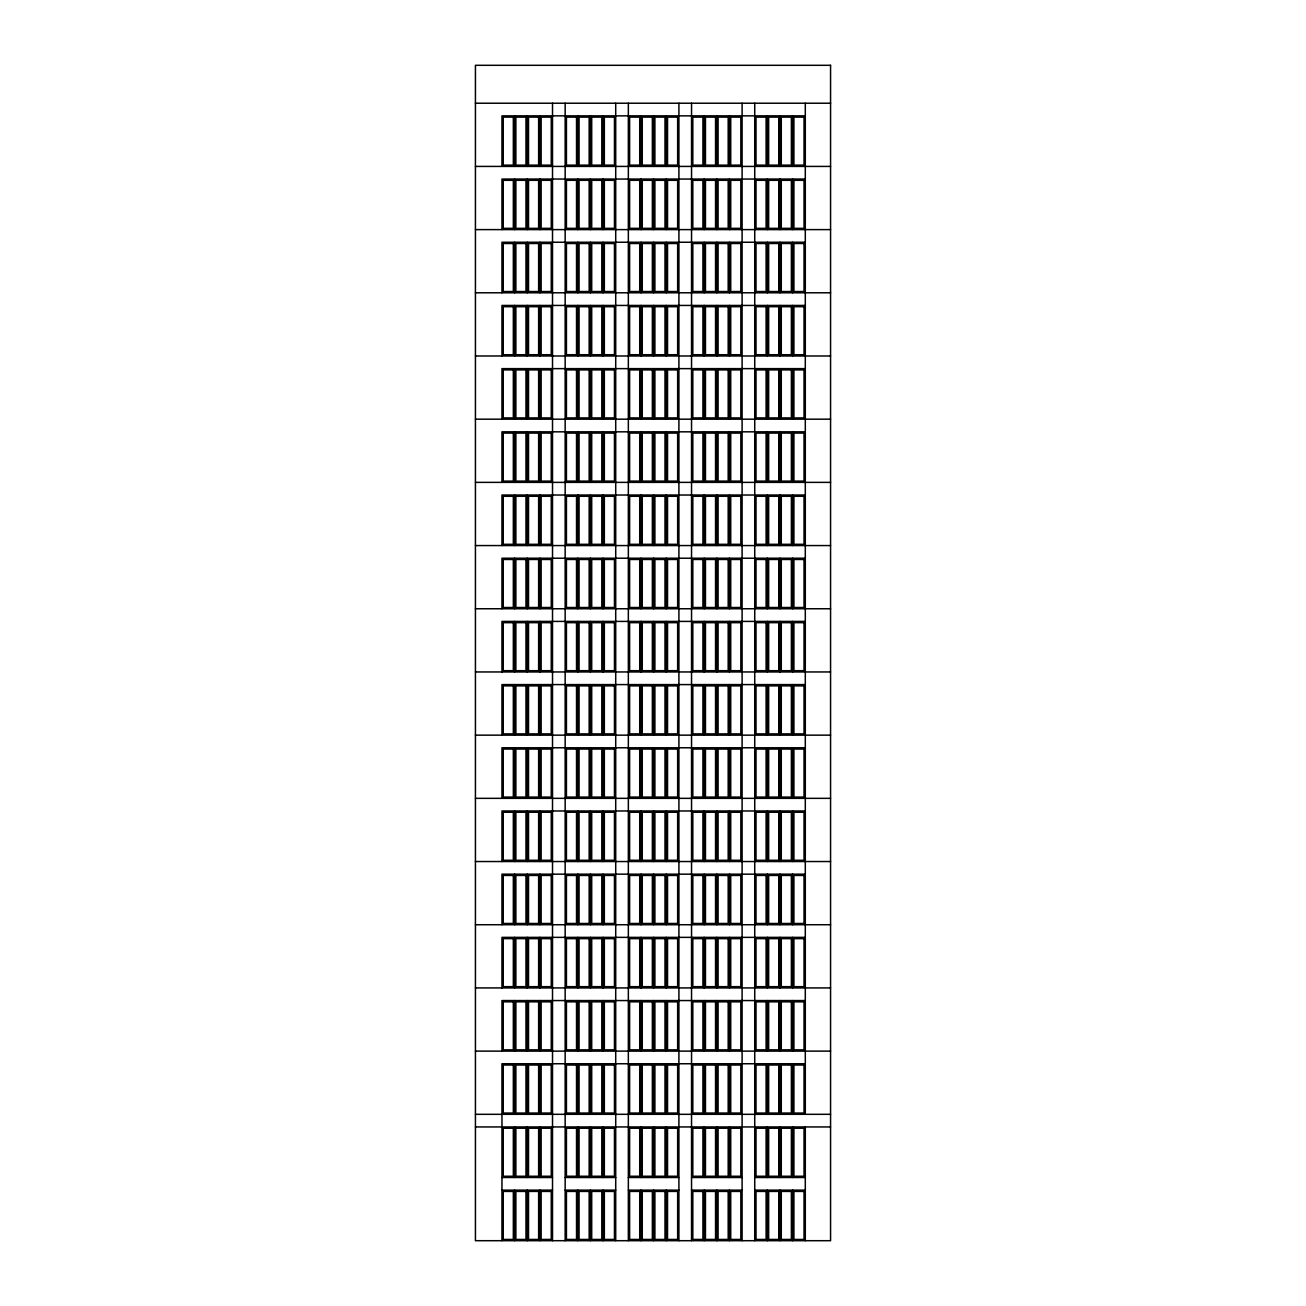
<?xml version="1.0" encoding="UTF-8"?>
<svg xmlns="http://www.w3.org/2000/svg" width="1306" height="1306" viewBox="0 0 1306 1306"><rect width="100%" height="100%" fill="white"/><g stroke="black" fill="none" stroke-linecap="round" stroke-linejoin="round"><path stroke-width="1.5" d="M475.433 103.223L830.567 103.223M805.296 115.859L501.961 115.859L501.961 166.417M475.433 166.417L830.567 166.417M805.296 179.053L501.961 179.053L501.961 229.611M475.433 229.611L830.567 229.611M805.296 242.247L501.961 242.247L501.961 292.789M475.433 292.789L830.567 292.789M805.296 305.441L501.961 305.441L501.961 355.983M475.433 355.983L830.567 355.983M805.296 368.635L501.961 368.635L501.961 419.177M475.433 419.177L830.567 419.177M805.296 431.829L501.961 431.829L501.961 482.371M475.433 482.371L830.567 482.371M805.296 495.023L501.961 495.023L501.961 545.565M475.433 545.565L830.567 545.565M805.296 558.217L501.961 558.217L501.961 608.759M475.433 608.759L830.567 608.759M805.296 621.411L501.961 621.411L501.961 671.953M475.433 671.953L830.567 671.953M805.296 684.589L501.961 684.589L501.961 735.147M475.433 735.147L830.567 735.147M805.296 747.783L501.961 747.783L501.961 798.341M475.433 798.341L830.567 798.341M805.296 810.977L501.961 810.977L501.961 861.536M475.433 861.536L830.567 861.536M805.296 874.171L501.961 874.171L501.961 924.73M475.433 924.73L830.567 924.73M805.296 937.365L501.961 937.365L501.961 987.924M475.433 987.924L830.567 987.924M805.296 1000.559L501.961 1000.559L501.961 1051.118M475.433 1051.118L830.567 1051.118M805.296 1063.753L501.961 1063.753L501.961 1240.7M475.433 1114.312L830.567 1114.312M475.433 1126.947L830.567 1126.947M501.961 1177.506L552.52 1177.506M565.155 1177.506L615.714 1177.506M628.349 1177.506L678.908 1177.506M691.543 1177.506L742.102 1177.506M754.737 1177.506L805.296 1177.506M501.961 1190.141L552.52 1190.141M565.155 1190.141L615.714 1190.141M628.349 1190.141L678.908 1190.141M691.543 1190.141L742.102 1190.141M754.737 1190.141L805.296 1190.141M805.296 103.223L805.296 1114.312M805.296 1126.947L805.296 1240.7M792.66 115.859L792.66 166.417M792.66 179.053L792.66 229.611M792.66 242.247L792.66 292.789M792.66 305.441L792.66 355.983M792.66 368.635L792.66 419.177M792.66 431.829L792.66 482.371M792.66 495.023L792.66 545.565M792.66 558.217L792.66 608.759M792.66 621.411L792.66 671.953M792.66 684.589L792.66 735.147M792.66 747.783L792.66 798.341M792.66 810.977L792.66 861.536M792.66 874.171L792.66 924.73M792.66 937.365L792.66 987.924M792.66 1000.559L792.66 1051.118M792.66 1063.753L792.66 1114.312M792.66 1126.947L792.66 1177.506M792.66 1190.141L792.66 1240.7M780.025 115.859L780.025 166.417M780.025 179.053L780.025 229.611M780.025 242.247L780.025 292.789M780.025 305.441L780.025 355.983M780.025 368.635L780.025 419.177M780.025 431.829L780.025 482.371M780.025 495.023L780.025 545.565M780.025 558.217L780.025 608.759M780.025 621.411L780.025 671.953M780.025 684.589L780.025 735.147M780.025 747.783L780.025 798.341M780.025 810.977L780.025 861.536M780.025 874.171L780.025 924.73M780.025 937.365L780.025 987.924M780.025 1000.559L780.025 1051.118M780.025 1063.753L780.025 1114.312M780.025 1126.947L780.025 1177.506M780.025 1190.141L780.025 1240.7M767.373 115.859L767.373 166.417M767.373 179.053L767.373 229.611M767.373 242.247L767.373 292.789M767.373 305.441L767.373 355.983M767.373 368.635L767.373 419.177M767.373 431.829L767.373 482.371M767.373 495.023L767.373 545.565M767.373 558.217L767.373 608.759M767.373 621.411L767.373 671.953M767.373 684.589L767.373 735.147M767.373 747.783L767.373 798.341M767.373 810.977L767.373 861.536M767.373 874.171L767.373 924.73M767.373 937.365L767.373 987.924M767.373 1000.559L767.373 1051.118M767.373 1063.753L767.373 1114.312M767.373 1126.947L767.373 1177.506M767.373 1190.141L767.373 1240.7M754.737 103.223L754.737 1240.7M742.102 103.223L742.102 1240.7M729.466 115.859L729.466 166.417M729.466 179.053L729.466 229.611M729.466 242.247L729.466 292.789M729.466 305.441L729.466 355.983M729.466 368.635L729.466 419.177M729.466 431.829L729.466 482.371M729.466 495.023L729.466 545.565M729.466 558.217L729.466 608.759M729.466 621.411L729.466 671.953M729.466 684.589L729.466 735.147M729.466 747.783L729.466 798.341M729.466 810.977L729.466 861.536M729.466 874.171L729.466 924.73M729.466 937.365L729.466 987.924M729.466 1000.559L729.466 1051.118M729.466 1063.753L729.466 1114.312M729.466 1126.947L729.466 1177.506M729.466 1190.141L729.466 1240.7M716.831 115.859L716.831 166.417M716.831 179.053L716.831 229.611M716.831 242.247L716.831 292.789M716.831 305.441L716.831 355.983M716.831 368.635L716.831 419.177M716.831 431.829L716.831 482.371M716.831 495.023L716.831 545.565M716.831 558.217L716.831 608.759M716.831 621.411L716.831 671.953M716.831 684.589L716.831 735.147M716.831 747.783L716.831 798.341M716.831 810.977L716.831 861.536M716.831 874.171L716.831 924.73M716.831 937.365L716.831 987.924M716.831 1000.559L716.831 1051.118M716.831 1063.753L716.831 1114.312M716.831 1126.947L716.831 1177.506M716.831 1190.141L716.831 1240.7M704.179 115.859L704.179 166.417M704.179 179.053L704.179 229.611M704.179 242.247L704.179 292.789M704.179 305.441L704.179 355.983M704.179 368.635L704.179 419.177M704.179 431.829L704.179 482.371M704.179 495.023L704.179 545.565M704.179 558.217L704.179 608.759M704.179 621.411L704.179 671.953M704.179 684.589L704.179 735.147M704.179 747.783L704.179 798.341M704.179 810.977L704.179 861.536M704.179 874.171L704.179 924.73M704.179 937.365L704.179 987.924M704.179 1000.559L704.179 1051.118M704.179 1063.753L704.179 1114.312M704.179 1126.947L704.179 1177.506M704.179 1190.141L704.179 1240.7M691.543 103.223L691.543 1240.7M678.908 103.223L678.908 1240.7M666.272 115.859L666.272 166.417M666.272 179.053L666.272 229.611M666.272 242.247L666.272 292.789M666.272 305.441L666.272 355.983M666.272 368.635L666.272 419.177M666.272 431.829L666.272 482.371M666.272 495.023L666.272 545.565M666.272 558.217L666.272 608.759M666.272 621.411L666.272 671.953M666.272 684.589L666.272 735.147M666.272 747.783L666.272 798.341M666.272 810.977L666.272 861.536M666.272 874.171L666.272 924.73M666.272 937.365L666.272 987.924M666.272 1000.559L666.272 1051.118M666.272 1063.753L666.272 1114.312M666.272 1126.947L666.272 1177.506M666.272 1190.141L666.272 1240.7M653.637 115.859L653.637 166.417M653.637 179.053L653.637 229.611M653.637 242.247L653.637 292.789M653.637 305.441L653.637 355.983M653.637 368.635L653.637 419.177M653.637 431.829L653.637 482.371M653.637 495.023L653.637 545.565M653.637 558.217L653.637 608.759M653.637 621.411L653.637 671.953M653.637 684.589L653.637 735.147M653.637 747.783L653.637 798.341M653.637 810.977L653.637 861.536M653.637 874.171L653.637 924.73M653.637 937.365L653.637 987.924M653.637 1000.559L653.637 1051.118M653.637 1063.753L653.637 1114.312M653.637 1126.947L653.637 1177.506M653.637 1190.141L653.637 1240.7M641.001 115.859L641.001 166.417M641.001 179.053L641.001 229.611M641.001 242.247L641.001 292.789M641.001 305.441L641.001 355.983M641.001 368.635L641.001 419.177M641.001 431.829L641.001 482.371M641.001 495.023L641.001 545.565M641.001 558.217L641.001 608.759M641.001 621.411L641.001 671.953M641.001 684.589L641.001 735.147M641.001 747.783L641.001 798.341M641.001 810.977L641.001 861.536M641.001 874.171L641.001 924.73M641.001 937.365L641.001 987.924M641.001 1000.559L641.001 1051.118M641.001 1063.753L641.001 1114.312M641.001 1126.947L641.001 1177.506M641.001 1190.141L641.001 1240.7M628.349 103.223L628.349 1240.7M615.714 103.223L615.714 1240.7M603.078 115.859L603.078 166.417M603.078 179.053L603.078 229.611M603.078 242.247L603.078 292.789M603.078 305.441L603.078 355.983M603.078 368.635L603.078 419.177M603.078 431.829L603.078 482.371M603.078 495.023L603.078 545.565M603.078 558.217L603.078 608.759M603.078 621.411L603.078 671.953M603.078 684.589L603.078 735.147M603.078 747.783L603.078 798.341M603.078 810.977L603.078 861.536M603.078 874.171L603.078 924.73M603.078 937.365L603.078 987.924M603.078 1000.559L603.078 1051.118M603.078 1063.753L603.078 1114.312M603.078 1126.947L603.078 1177.506M603.078 1190.141L603.078 1240.7M590.443 115.859L590.443 166.417M590.443 179.053L590.443 229.611M590.443 242.247L590.443 292.789M590.443 305.441L590.443 355.983M590.443 368.635L590.443 419.177M590.443 431.829L590.443 482.371M590.443 495.023L590.443 545.565M590.443 558.217L590.443 608.759M590.443 621.411L590.443 671.953M590.443 684.589L590.443 735.147M590.443 747.783L590.443 798.341M590.443 810.977L590.443 861.536M590.443 874.171L590.443 924.73M590.443 937.365L590.443 987.924M590.443 1000.559L590.443 1051.118M590.443 1063.753L590.443 1114.312M590.443 1126.947L590.443 1177.506M590.443 1190.141L590.443 1240.7M577.807 115.859L577.807 166.417M577.807 179.053L577.807 229.611M577.807 242.247L577.807 292.789M577.807 305.441L577.807 355.983M577.807 368.635L577.807 419.177M577.807 431.829L577.807 482.371M577.807 495.023L577.807 545.565M577.807 558.217L577.807 608.759M577.807 621.411L577.807 671.953M577.807 684.589L577.807 735.147M577.807 747.783L577.807 798.341M577.807 810.977L577.807 861.536M577.807 874.171L577.807 924.73M577.807 937.365L577.807 987.924M577.807 1000.559L577.807 1051.118M577.807 1063.753L577.807 1114.312M577.807 1126.947L577.807 1177.506M577.807 1190.141L577.807 1240.7M565.155 103.223L565.155 1240.7M552.52 103.223L552.52 1240.7M539.884 115.859L539.884 166.417M539.884 179.053L539.884 229.611M539.884 242.247L539.884 292.789M539.884 305.441L539.884 355.983M539.884 368.635L539.884 419.177M539.884 431.829L539.884 482.371M539.884 495.023L539.884 545.565M539.884 558.217L539.884 608.759M539.884 621.411L539.884 671.953M539.884 684.589L539.884 735.147M539.884 747.783L539.884 798.341M539.884 810.977L539.884 861.536M539.884 874.171L539.884 924.73M539.884 937.365L539.884 987.924M539.884 1000.559L539.884 1051.118M539.884 1063.753L539.884 1114.312M539.884 1126.947L539.884 1177.506M539.884 1190.141L539.884 1240.7M527.249 115.859L527.249 166.417M527.249 179.053L527.249 229.611M527.249 242.247L527.249 292.789M527.249 305.441L527.249 355.983M527.249 368.635L527.249 419.177M527.249 431.829L527.249 482.371M527.249 495.023L527.249 545.565M527.249 558.217L527.249 608.759M527.249 621.411L527.249 671.953M527.249 684.589L527.249 735.147M527.249 747.783L527.249 798.341M527.249 810.977L527.249 861.536M527.249 874.171L527.249 924.73M527.249 937.365L527.249 987.924M527.249 1000.559L527.249 1051.118M527.249 1063.753L527.249 1114.312M527.249 1126.947L527.249 1177.506M527.249 1190.141L527.249 1240.7M514.613 115.859L514.613 166.417M514.613 179.053L514.613 229.611M514.613 242.247L514.613 292.789M514.613 305.441L514.613 355.983M514.613 368.635L514.613 419.177M514.613 431.829L514.613 482.371M514.613 495.023L514.613 545.565M514.613 558.217L514.613 608.759M514.613 621.411L514.613 671.953M514.613 684.589L514.613 735.147M514.613 747.783L514.613 798.341M514.613 810.977L514.613 861.536M514.613 874.171L514.613 924.73M514.613 937.365L514.613 987.924M514.613 1000.559L514.613 1051.118M514.613 1063.753L514.613 1114.312M514.613 1126.947L514.613 1177.506M514.613 1190.141L514.613 1240.7M830.567 65.3L475.433 65.3L475.433 1240.7L830.567 1240.7L830.567 65.3M513.34 117.116L503.234 117.116L503.234 165.144L513.34 165.144L513.34 117.116M525.975 117.116L515.87 117.116L515.87 165.144L525.975 165.144L525.975 117.116M538.627 117.116L528.506 117.116L528.506 165.144L538.627 165.144L538.627 117.116M551.263 117.116L541.141 117.116L541.141 165.144L551.263 165.144L551.263 117.116M576.534 117.116L566.429 117.116L566.429 165.144L576.534 165.144L576.534 117.116M589.169 117.116L579.064 117.116L579.064 165.144L589.169 165.144L589.169 117.116M601.821 117.116L591.7 117.116L591.7 165.144L601.821 165.144L601.821 117.116M614.457 117.116L604.335 117.116L604.335 165.144L614.457 165.144L614.457 117.116M639.728 117.116L629.623 117.116L629.623 165.144L639.728 165.144L639.728 117.116M652.363 117.116L642.258 117.116L642.258 165.144L652.363 165.144L652.363 117.116M664.999 117.116L654.894 117.116L654.894 165.144L664.999 165.144L664.999 117.116M677.651 117.116L667.529 117.116L667.529 165.144L677.651 165.144L677.651 117.116M702.922 117.116L692.817 117.116L692.817 165.144L702.922 165.144L702.922 117.116M715.557 117.116L705.452 117.116L705.452 165.144L715.557 165.144L715.557 117.116M728.193 117.116L718.088 117.116L718.088 165.144L728.193 165.144L728.193 117.116M740.845 117.116L730.723 117.116L730.723 165.144L740.845 165.144L740.845 117.116M766.116 117.116L756.011 117.116L756.011 165.144L766.116 165.144L766.116 117.116M778.751 117.116L768.646 117.116L768.646 165.144L778.751 165.144L778.751 117.116M791.387 117.116L781.282 117.116L781.282 165.144L791.387 165.144L791.387 117.116M804.039 117.116L793.917 117.116L793.917 165.144L804.039 165.144L804.039 117.116M513.34 180.31L503.234 180.31L503.234 228.338L513.34 228.338L513.34 180.31M525.975 180.31L515.87 180.31L515.87 228.338L525.975 228.338L525.975 180.31M538.627 180.31L528.506 180.31L528.506 228.338L538.627 228.338L538.627 180.31M551.263 180.31L541.141 180.31L541.141 228.338L551.263 228.338L551.263 180.31M576.534 180.31L566.429 180.31L566.429 228.338L576.534 228.338L576.534 180.31M589.169 180.31L579.064 180.31L579.064 228.338L589.169 228.338L589.169 180.31M601.821 180.31L591.7 180.31L591.7 228.338L601.821 228.338L601.821 180.31M614.457 180.31L604.335 180.31L604.335 228.338L614.457 228.338L614.457 180.31M639.728 180.31L629.623 180.31L629.623 228.338L639.728 228.338L639.728 180.31M652.363 180.31L642.258 180.31L642.258 228.338L652.363 228.338L652.363 180.31M664.999 180.31L654.894 180.31L654.894 228.338L664.999 228.338L664.999 180.31M677.651 180.31L667.529 180.31L667.529 228.338L677.651 228.338L677.651 180.31M702.922 180.31L692.817 180.31L692.817 228.338L702.922 228.338L702.922 180.31M715.557 180.31L705.452 180.31L705.452 228.338L715.557 228.338L715.557 180.31M728.193 180.31L718.088 180.31L718.088 228.338L728.193 228.338L728.193 180.31M740.845 180.31L730.723 180.31L730.723 228.338L740.845 228.338L740.845 180.31M766.116 180.31L756.011 180.31L756.011 228.338L766.116 228.338L766.116 180.31M778.751 180.31L768.646 180.31L768.646 228.338L778.751 228.338L778.751 180.31M791.387 180.31L781.282 180.31L781.282 228.338L791.387 228.338L791.387 180.31M804.039 180.31L793.917 180.31L793.917 228.338L804.039 228.338L804.039 180.31M513.34 243.504L503.234 243.504L503.234 291.532L513.34 291.532L513.34 243.504M525.975 243.504L515.87 243.504L515.87 291.532L525.975 291.532L525.975 243.504M538.627 243.504L528.506 243.504L528.506 291.532L538.627 291.532L538.627 243.504M551.263 243.504L541.141 243.504L541.141 291.532L551.263 291.532L551.263 243.504M576.534 243.504L566.429 243.504L566.429 291.532L576.534 291.532L576.534 243.504M589.169 243.504L579.064 243.504L579.064 291.532L589.169 291.532L589.169 243.504M601.821 243.504L591.7 243.504L591.7 291.532L601.821 291.532L601.821 243.504M614.457 243.504L604.335 243.504L604.335 291.532L614.457 291.532L614.457 243.504M639.728 243.504L629.623 243.504L629.623 291.532L639.728 291.532L639.728 243.504M652.363 243.504L642.258 243.504L642.258 291.532L652.363 291.532L652.363 243.504M664.999 243.504L654.894 243.504L654.894 291.532L664.999 291.532L664.999 243.504M677.651 243.504L667.529 243.504L667.529 291.532L677.651 291.532L677.651 243.504M702.922 243.504L692.817 243.504L692.817 291.532L702.922 291.532L702.922 243.504M715.557 243.504L705.452 243.504L705.452 291.532L715.557 291.532L715.557 243.504M728.193 243.504L718.088 243.504L718.088 291.532L728.193 291.532L728.193 243.504M740.845 243.504L730.723 243.504L730.723 291.532L740.845 291.532L740.845 243.504M766.116 243.504L756.011 243.504L756.011 291.532L766.116 291.532L766.116 243.504M778.751 243.504L768.646 243.504L768.646 291.532L778.751 291.532L778.751 243.504M791.387 243.504L781.282 243.504L781.282 291.532L791.387 291.532L791.387 243.504M804.039 243.504L793.917 243.504L793.917 291.532L804.039 291.532L804.039 243.504M513.34 306.698L503.234 306.698L503.234 354.726L513.34 354.726L513.34 306.698M525.975 306.698L515.87 306.698L515.87 354.726L525.975 354.726L525.975 306.698M538.627 306.698L528.506 306.698L528.506 354.726L538.627 354.726L538.627 306.698M551.263 306.698L541.141 306.698L541.141 354.726L551.263 354.726L551.263 306.698M576.534 306.698L566.429 306.698L566.429 354.726L576.534 354.726L576.534 306.698M589.169 306.698L579.064 306.698L579.064 354.726L589.169 354.726L589.169 306.698M601.821 306.698L591.7 306.698L591.7 354.726L601.821 354.726L601.821 306.698M614.457 306.698L604.335 306.698L604.335 354.726L614.457 354.726L614.457 306.698M639.728 306.698L629.623 306.698L629.623 354.726L639.728 354.726L639.728 306.698M652.363 306.698L642.258 306.698L642.258 354.726L652.363 354.726L652.363 306.698M664.999 306.698L654.894 306.698L654.894 354.726L664.999 354.726L664.999 306.698M677.651 306.698L667.529 306.698L667.529 354.726L677.651 354.726L677.651 306.698M702.922 306.698L692.817 306.698L692.817 354.726L702.922 354.726L702.922 306.698M715.557 306.698L705.452 306.698L705.452 354.726L715.557 354.726L715.557 306.698M728.193 306.698L718.088 306.698L718.088 354.726L728.193 354.726L728.193 306.698M740.845 306.698L730.723 306.698L730.723 354.726L740.845 354.726L740.845 306.698M766.116 306.698L756.011 306.698L756.011 354.726L766.116 354.726L766.116 306.698M778.751 306.698L768.646 306.698L768.646 354.726L778.751 354.726L778.751 306.698M791.387 306.698L781.282 306.698L781.282 354.726L791.387 354.726L791.387 306.698M804.039 306.698L793.917 306.698L793.917 354.726L804.039 354.726L804.039 306.698M513.34 369.892L503.234 369.892L503.234 417.92L513.34 417.92L513.34 369.892M525.975 369.892L515.87 369.892L515.87 417.92L525.975 417.92L525.975 369.892M538.627 369.892L528.506 369.892L528.506 417.92L538.627 417.92L538.627 369.892M551.263 369.892L541.141 369.892L541.141 417.92L551.263 417.92L551.263 369.892M576.534 369.892L566.429 369.892L566.429 417.92L576.534 417.92L576.534 369.892M589.169 369.892L579.064 369.892L579.064 417.92L589.169 417.92L589.169 369.892M601.821 369.892L591.7 369.892L591.7 417.92L601.821 417.92L601.821 369.892M614.457 369.892L604.335 369.892L604.335 417.92L614.457 417.92L614.457 369.892M639.728 369.892L629.623 369.892L629.623 417.92L639.728 417.92L639.728 369.892M652.363 369.892L642.258 369.892L642.258 417.92L652.363 417.92L652.363 369.892M664.999 369.892L654.894 369.892L654.894 417.92L664.999 417.92L664.999 369.892M677.651 369.892L667.529 369.892L667.529 417.92L677.651 417.92L677.651 369.892M702.922 369.892L692.817 369.892L692.817 417.92L702.922 417.92L702.922 369.892M715.557 369.892L705.452 369.892L705.452 417.92L715.557 417.92L715.557 369.892M728.193 369.892L718.088 369.892L718.088 417.92L728.193 417.92L728.193 369.892M740.845 369.892L730.723 369.892L730.723 417.92L740.845 417.92L740.845 369.892M766.116 369.892L756.011 369.892L756.011 417.92L766.116 417.92L766.116 369.892M778.751 369.892L768.646 369.892L768.646 417.92L778.751 417.92L778.751 369.892M791.387 369.892L781.282 369.892L781.282 417.92L791.387 417.92L791.387 369.892M804.039 369.892L793.917 369.892L793.917 417.92L804.039 417.92L804.039 369.892M513.34 433.086L503.234 433.086L503.234 481.114L513.34 481.114L513.34 433.086M525.975 433.086L515.87 433.086L515.87 481.114L525.975 481.114L525.975 433.086M538.627 433.086L528.506 433.086L528.506 481.114L538.627 481.114L538.627 433.086M551.263 433.086L541.141 433.086L541.141 481.114L551.263 481.114L551.263 433.086M576.534 433.086L566.429 433.086L566.429 481.114L576.534 481.114L576.534 433.086M589.169 433.086L579.064 433.086L579.064 481.114L589.169 481.114L589.169 433.086M601.821 433.086L591.7 433.086L591.7 481.114L601.821 481.114L601.821 433.086M614.457 433.086L604.335 433.086L604.335 481.114L614.457 481.114L614.457 433.086M639.728 433.086L629.623 433.086L629.623 481.114L639.728 481.114L639.728 433.086M652.363 433.086L642.258 433.086L642.258 481.114L652.363 481.114L652.363 433.086M664.999 433.086L654.894 433.086L654.894 481.114L664.999 481.114L664.999 433.086M677.651 433.086L667.529 433.086L667.529 481.114L677.651 481.114L677.651 433.086M702.922 433.086L692.817 433.086L692.817 481.114L702.922 481.114L702.922 433.086M715.557 433.086L705.452 433.086L705.452 481.114L715.557 481.114L715.557 433.086M728.193 433.086L718.088 433.086L718.088 481.114L728.193 481.114L728.193 433.086M740.845 433.086L730.723 433.086L730.723 481.114L740.845 481.114L740.845 433.086M766.116 433.086L756.011 433.086L756.011 481.114L766.116 481.114L766.116 433.086M778.751 433.086L768.646 433.086L768.646 481.114L778.751 481.114L778.751 433.086M791.387 433.086L781.282 433.086L781.282 481.114L791.387 481.114L791.387 433.086M804.039 433.086L793.917 433.086L793.917 481.114L804.039 481.114L804.039 433.086M513.34 496.28L503.234 496.28L503.234 544.308L513.34 544.308L513.34 496.28M525.975 496.28L515.87 496.28L515.87 544.308L525.975 544.308L525.975 496.28M538.627 496.28L528.506 496.28L528.506 544.308L538.627 544.308L538.627 496.28M551.263 496.28L541.141 496.28L541.141 544.308L551.263 544.308L551.263 496.28M576.534 496.28L566.429 496.28L566.429 544.308L576.534 544.308L576.534 496.28M589.169 496.28L579.064 496.28L579.064 544.308L589.169 544.308L589.169 496.28M601.821 496.28L591.7 496.28L591.7 544.308L601.821 544.308L601.821 496.28M614.457 496.28L604.335 496.28L604.335 544.308L614.457 544.308L614.457 496.28M639.728 496.28L629.623 496.28L629.623 544.308L639.728 544.308L639.728 496.28M652.363 496.28L642.258 496.28L642.258 544.308L652.363 544.308L652.363 496.28M664.999 496.28L654.894 496.28L654.894 544.308L664.999 544.308L664.999 496.28M677.651 496.28L667.529 496.28L667.529 544.308L677.651 544.308L677.651 496.28M702.922 496.28L692.817 496.28L692.817 544.308L702.922 544.308L702.922 496.28M715.557 496.28L705.452 496.28L705.452 544.308L715.557 544.308L715.557 496.28M728.193 496.28L718.088 496.28L718.088 544.308L728.193 544.308L728.193 496.28M740.845 496.28L730.723 496.28L730.723 544.308L740.845 544.308L740.845 496.28M766.116 496.28L756.011 496.28L756.011 544.308L766.116 544.308L766.116 496.28M778.751 496.28L768.646 496.28L768.646 544.308L778.751 544.308L778.751 496.28M791.387 496.28L781.282 496.28L781.282 544.308L791.387 544.308L791.387 496.28M804.039 496.28L793.917 496.28L793.917 544.308L804.039 544.308L804.039 496.28M513.34 559.474L503.234 559.474L503.234 607.502L513.34 607.502L513.34 559.474M525.975 559.474L515.87 559.474L515.87 607.502L525.975 607.502L525.975 559.474M538.627 559.474L528.506 559.474L528.506 607.502L538.627 607.502L538.627 559.474M551.263 559.474L541.141 559.474L541.141 607.502L551.263 607.502L551.263 559.474M576.534 559.474L566.429 559.474L566.429 607.502L576.534 607.502L576.534 559.474M589.169 559.474L579.064 559.474L579.064 607.502L589.169 607.502L589.169 559.474M601.821 559.474L591.7 559.474L591.7 607.502L601.821 607.502L601.821 559.474M614.457 559.474L604.335 559.474L604.335 607.502L614.457 607.502L614.457 559.474M639.728 559.474L629.623 559.474L629.623 607.502L639.728 607.502L639.728 559.474M652.363 559.474L642.258 559.474L642.258 607.502L652.363 607.502L652.363 559.474M664.999 559.474L654.894 559.474L654.894 607.502L664.999 607.502L664.999 559.474M677.651 559.474L667.529 559.474L667.529 607.502L677.651 607.502L677.651 559.474M702.922 559.474L692.817 559.474L692.817 607.502L702.922 607.502L702.922 559.474M715.557 559.474L705.452 559.474L705.452 607.502L715.557 607.502L715.557 559.474M728.193 559.474L718.088 559.474L718.088 607.502L728.193 607.502L728.193 559.474M740.845 559.474L730.723 559.474L730.723 607.502L740.845 607.502L740.845 559.474M766.116 559.474L756.011 559.474L756.011 607.502L766.116 607.502L766.116 559.474M778.751 559.474L768.646 559.474L768.646 607.502L778.751 607.502L778.751 559.474M791.387 559.474L781.282 559.474L781.282 607.502L791.387 607.502L791.387 559.474M804.039 559.474L793.917 559.474L793.917 607.502L804.039 607.502L804.039 559.474M513.34 622.668L503.234 622.668L503.234 670.696L513.34 670.696L513.34 622.668M525.975 622.668L515.87 622.668L515.87 670.696L525.975 670.696L525.975 622.668M538.627 622.668L528.506 622.668L528.506 670.696L538.627 670.696L538.627 622.668M551.263 622.668L541.141 622.668L541.141 670.696L551.263 670.696L551.263 622.668M576.534 622.668L566.429 622.668L566.429 670.696L576.534 670.696L576.534 622.668M589.169 622.668L579.064 622.668L579.064 670.696L589.169 670.696L589.169 622.668M601.821 622.668L591.7 622.668L591.7 670.696L601.821 670.696L601.821 622.668M614.457 622.668L604.335 622.668L604.335 670.696L614.457 670.696L614.457 622.668M639.728 622.668L629.623 622.668L629.623 670.696L639.728 670.696L639.728 622.668M652.363 622.668L642.258 622.668L642.258 670.696L652.363 670.696L652.363 622.668M664.999 622.668L654.894 622.668L654.894 670.696L664.999 670.696L664.999 622.668M677.651 622.668L667.529 622.668L667.529 670.696L677.651 670.696L677.651 622.668M702.922 622.668L692.817 622.668L692.817 670.696L702.922 670.696L702.922 622.668M715.557 622.668L705.452 622.668L705.452 670.696L715.557 670.696L715.557 622.668M728.193 622.668L718.088 622.668L718.088 670.696L728.193 670.696L728.193 622.668M740.845 622.668L730.723 622.668L730.723 670.696L740.845 670.696L740.845 622.668M766.116 622.668L756.011 622.668L756.011 670.696L766.116 670.696L766.116 622.668M778.751 622.668L768.646 622.668L768.646 670.696L778.751 670.696L778.751 622.668M791.387 622.668L781.282 622.668L781.282 670.696L791.387 670.696L791.387 622.668M804.039 622.668L793.917 622.668L793.917 670.696L804.039 670.696L804.039 622.668M513.34 685.862L503.234 685.862L503.234 733.89L513.34 733.89L513.34 685.862M525.975 685.862L515.87 685.862L515.87 733.89L525.975 733.89L525.975 685.862M538.627 685.862L528.506 685.862L528.506 733.89L538.627 733.89L538.627 685.862M551.263 685.862L541.141 685.862L541.141 733.89L551.263 733.89L551.263 685.862M576.534 685.862L566.429 685.862L566.429 733.89L576.534 733.89L576.534 685.862M589.169 685.862L579.064 685.862L579.064 733.89L589.169 733.89L589.169 685.862M601.821 685.862L591.7 685.862L591.7 733.89L601.821 733.89L601.821 685.862M614.457 685.862L604.335 685.862L604.335 733.89L614.457 733.89L614.457 685.862M639.728 685.862L629.623 685.862L629.623 733.89L639.728 733.89L639.728 685.862M652.363 685.862L642.258 685.862L642.258 733.89L652.363 733.89L652.363 685.862M664.999 685.862L654.894 685.862L654.894 733.89L664.999 733.89L664.999 685.862M677.651 685.862L667.529 685.862L667.529 733.89L677.651 733.89L677.651 685.862M702.922 685.862L692.817 685.862L692.817 733.89L702.922 733.89L702.922 685.862M715.557 685.862L705.452 685.862L705.452 733.89L715.557 733.89L715.557 685.862M728.193 685.862L718.088 685.862L718.088 733.89L728.193 733.89L728.193 685.862M740.845 685.862L730.723 685.862L730.723 733.89L740.845 733.89L740.845 685.862M766.116 685.862L756.011 685.862L756.011 733.89L766.116 733.89L766.116 685.862M778.751 685.862L768.646 685.862L768.646 733.89L778.751 733.89L778.751 685.862M791.387 685.862L781.282 685.862L781.282 733.89L791.387 733.89L791.387 685.862M804.039 685.862L793.917 685.862L793.917 733.89L804.039 733.89L804.039 685.862M513.34 749.056L503.234 749.056L503.234 797.084L513.34 797.084L513.34 749.056M525.975 749.056L515.87 749.056L515.87 797.084L525.975 797.084L525.975 749.056M538.627 749.056L528.506 749.056L528.506 797.084L538.627 797.084L538.627 749.056M551.263 749.056L541.141 749.056L541.141 797.084L551.263 797.084L551.263 749.056M576.534 749.056L566.429 749.056L566.429 797.084L576.534 797.084L576.534 749.056M589.169 749.056L579.064 749.056L579.064 797.084L589.169 797.084L589.169 749.056M601.821 749.056L591.7 749.056L591.7 797.084L601.821 797.084L601.821 749.056M614.457 749.056L604.335 749.056L604.335 797.084L614.457 797.084L614.457 749.056M639.728 749.056L629.623 749.056L629.623 797.084L639.728 797.084L639.728 749.056M652.363 749.056L642.258 749.056L642.258 797.084L652.363 797.084L652.363 749.056M664.999 749.056L654.894 749.056L654.894 797.084L664.999 797.084L664.999 749.056M677.651 749.056L667.529 749.056L667.529 797.084L677.651 797.084L677.651 749.056M702.922 749.056L692.817 749.056L692.817 797.084L702.922 797.084L702.922 749.056M715.557 749.056L705.452 749.056L705.452 797.084L715.557 797.084L715.557 749.056M728.193 749.056L718.088 749.056L718.088 797.084L728.193 797.084L728.193 749.056M740.845 749.056L730.723 749.056L730.723 797.084L740.845 797.084L740.845 749.056M766.116 749.056L756.011 749.056L756.011 797.084L766.116 797.084L766.116 749.056M778.751 749.056L768.646 749.056L768.646 797.084L778.751 797.084L778.751 749.056M791.387 749.056L781.282 749.056L781.282 797.084L791.387 797.084L791.387 749.056M804.039 749.056L793.917 749.056L793.917 797.084L804.039 797.084L804.039 749.056M513.34 812.25L503.234 812.25L503.234 860.279L513.34 860.279L513.34 812.25M525.975 812.25L515.87 812.25L515.87 860.279L525.975 860.279L525.975 812.25M538.627 812.25L528.506 812.25L528.506 860.279L538.627 860.279L538.627 812.25M551.263 812.25L541.141 812.25L541.141 860.279L551.263 860.279L551.263 812.25M576.534 812.25L566.429 812.25L566.429 860.279L576.534 860.279L576.534 812.25M589.169 812.25L579.064 812.25L579.064 860.279L589.169 860.279L589.169 812.25M601.821 812.25L591.7 812.25L591.7 860.279L601.821 860.279L601.821 812.25M614.457 812.25L604.335 812.25L604.335 860.279L614.457 860.279L614.457 812.25M639.728 812.25L629.623 812.25L629.623 860.279L639.728 860.279L639.728 812.25M652.363 812.25L642.258 812.25L642.258 860.279L652.363 860.279L652.363 812.25M664.999 812.25L654.894 812.25L654.894 860.279L664.999 860.279L664.999 812.25M677.651 812.25L667.529 812.25L667.529 860.279L677.651 860.279L677.651 812.25M702.922 812.25L692.817 812.25L692.817 860.279L702.922 860.279L702.922 812.25M715.557 812.25L705.452 812.25L705.452 860.279L715.557 860.279L715.557 812.25M728.193 812.25L718.088 812.25L718.088 860.279L728.193 860.279L728.193 812.25M740.845 812.25L730.723 812.25L730.723 860.279L740.845 860.279L740.845 812.25M766.116 812.25L756.011 812.25L756.011 860.279L766.116 860.279L766.116 812.25M778.751 812.25L768.646 812.25L768.646 860.279L778.751 860.279L778.751 812.25M791.387 812.25L781.282 812.25L781.282 860.279L791.387 860.279L791.387 812.25M804.039 812.25L793.917 812.25L793.917 860.279L804.039 860.279L804.039 812.25M513.34 875.444L503.234 875.444L503.234 923.473L513.34 923.473L513.34 875.444M525.975 875.444L515.87 875.444L515.87 923.473L525.975 923.473L525.975 875.444M538.627 875.444L528.506 875.444L528.506 923.473L538.627 923.473L538.627 875.444M551.263 875.444L541.141 875.444L541.141 923.473L551.263 923.473L551.263 875.444M576.534 875.444L566.429 875.444L566.429 923.473L576.534 923.473L576.534 875.444M589.169 875.444L579.064 875.444L579.064 923.473L589.169 923.473L589.169 875.444M601.821 875.444L591.7 875.444L591.7 923.473L601.821 923.473L601.821 875.444M614.457 875.444L604.335 875.444L604.335 923.473L614.457 923.473L614.457 875.444M639.728 875.444L629.623 875.444L629.623 923.473L639.728 923.473L639.728 875.444M652.363 875.444L642.258 875.444L642.258 923.473L652.363 923.473L652.363 875.444M664.999 875.444L654.894 875.444L654.894 923.473L664.999 923.473L664.999 875.444M677.651 875.444L667.529 875.444L667.529 923.473L677.651 923.473L677.651 875.444M702.922 875.444L692.817 875.444L692.817 923.473L702.922 923.473L702.922 875.444M715.557 875.444L705.452 875.444L705.452 923.473L715.557 923.473L715.557 875.444M728.193 875.444L718.088 875.444L718.088 923.473L728.193 923.473L728.193 875.444M740.845 875.444L730.723 875.444L730.723 923.473L740.845 923.473L740.845 875.444M766.116 875.444L756.011 875.444L756.011 923.473L766.116 923.473L766.116 875.444M778.751 875.444L768.646 875.444L768.646 923.473L778.751 923.473L778.751 875.444M791.387 875.444L781.282 875.444L781.282 923.473L791.387 923.473L791.387 875.444M804.039 875.444L793.917 875.444L793.917 923.473L804.039 923.473L804.039 875.444M513.34 938.639L503.234 938.639L503.234 986.667L513.34 986.667L513.34 938.639M525.975 938.639L515.87 938.639L515.87 986.667L525.975 986.667L525.975 938.639M538.627 938.639L528.506 938.639L528.506 986.667L538.627 986.667L538.627 938.639M551.263 938.639L541.141 938.639L541.141 986.667L551.263 986.667L551.263 938.639M576.534 938.639L566.429 938.639L566.429 986.667L576.534 986.667L576.534 938.639M589.169 938.639L579.064 938.639L579.064 986.667L589.169 986.667L589.169 938.639M601.821 938.639L591.7 938.639L591.7 986.667L601.821 986.667L601.821 938.639M614.457 938.639L604.335 938.639L604.335 986.667L614.457 986.667L614.457 938.639M639.728 938.639L629.623 938.639L629.623 986.667L639.728 986.667L639.728 938.639M652.363 938.639L642.258 938.639L642.258 986.667L652.363 986.667L652.363 938.639M664.999 938.639L654.894 938.639L654.894 986.667L664.999 986.667L664.999 938.639M677.651 938.639L667.529 938.639L667.529 986.667L677.651 986.667L677.651 938.639M702.922 938.639L692.817 938.639L692.817 986.667L702.922 986.667L702.922 938.639M715.557 938.639L705.452 938.639L705.452 986.667L715.557 986.667L715.557 938.639M728.193 938.639L718.088 938.639L718.088 986.667L728.193 986.667L728.193 938.639M740.845 938.639L730.723 938.639L730.723 986.667L740.845 986.667L740.845 938.639M766.116 938.639L756.011 938.639L756.011 986.667L766.116 986.667L766.116 938.639M778.751 938.639L768.646 938.639L768.646 986.667L778.751 986.667L778.751 938.639M791.387 938.639L781.282 938.639L781.282 986.667L791.387 986.667L791.387 938.639M804.039 938.639L793.917 938.639L793.917 986.667L804.039 986.667L804.039 938.639M513.34 1001.833L503.234 1001.833L503.234 1049.861L513.34 1049.861L513.34 1001.833M525.975 1001.833L515.87 1001.833L515.87 1049.861L525.975 1049.861L525.975 1001.833M538.627 1001.833L528.506 1001.833L528.506 1049.861L538.627 1049.861L538.627 1001.833M551.263 1001.833L541.141 1001.833L541.141 1049.861L551.263 1049.861L551.263 1001.833M576.534 1001.833L566.429 1001.833L566.429 1049.861L576.534 1049.861L576.534 1001.833M589.169 1001.833L579.064 1001.833L579.064 1049.861L589.169 1049.861L589.169 1001.833M601.821 1001.833L591.7 1001.833L591.7 1049.861L601.821 1049.861L601.821 1001.833M614.457 1001.833L604.335 1001.833L604.335 1049.861L614.457 1049.861L614.457 1001.833M639.728 1001.833L629.623 1001.833L629.623 1049.861L639.728 1049.861L639.728 1001.833M652.363 1001.833L642.258 1001.833L642.258 1049.861L652.363 1049.861L652.363 1001.833M664.999 1001.833L654.894 1001.833L654.894 1049.861L664.999 1049.861L664.999 1001.833M677.651 1001.833L667.529 1001.833L667.529 1049.861L677.651 1049.861L677.651 1001.833M702.922 1001.833L692.817 1001.833L692.817 1049.861L702.922 1049.861L702.922 1001.833M715.557 1001.833L705.452 1001.833L705.452 1049.861L715.557 1049.861L715.557 1001.833M728.193 1001.833L718.088 1001.833L718.088 1049.861L728.193 1049.861L728.193 1001.833M740.845 1001.833L730.723 1001.833L730.723 1049.861L740.845 1049.861L740.845 1001.833M766.116 1001.833L756.011 1001.833L756.011 1049.861L766.116 1049.861L766.116 1001.833M778.751 1001.833L768.646 1001.833L768.646 1049.861L778.751 1049.861L778.751 1001.833M791.387 1001.833L781.282 1001.833L781.282 1049.861L791.387 1049.861L791.387 1001.833M804.039 1001.833L793.917 1001.833L793.917 1049.861L804.039 1049.861L804.039 1001.833M513.34 1065.027L503.234 1065.027L503.234 1113.055L513.34 1113.055L513.34 1065.027M525.975 1065.027L515.87 1065.027L515.87 1113.055L525.975 1113.055L525.975 1065.027M538.627 1065.027L528.506 1065.027L528.506 1113.055L538.627 1113.055L538.627 1065.027M551.263 1065.027L541.141 1065.027L541.141 1113.055L551.263 1113.055L551.263 1065.027M576.534 1065.027L566.429 1065.027L566.429 1113.055L576.534 1113.055L576.534 1065.027M589.169 1065.027L579.064 1065.027L579.064 1113.055L589.169 1113.055L589.169 1065.027M601.821 1065.027L591.7 1065.027L591.7 1113.055L601.821 1113.055L601.821 1065.027M614.457 1065.027L604.335 1065.027L604.335 1113.055L614.457 1113.055L614.457 1065.027M639.728 1065.027L629.623 1065.027L629.623 1113.055L639.728 1113.055L639.728 1065.027M652.363 1065.027L642.258 1065.027L642.258 1113.055L652.363 1113.055L652.363 1065.027M664.999 1065.027L654.894 1065.027L654.894 1113.055L664.999 1113.055L664.999 1065.027M677.651 1065.027L667.529 1065.027L667.529 1113.055L677.651 1113.055L677.651 1065.027M702.922 1065.027L692.817 1065.027L692.817 1113.055L702.922 1113.055L702.922 1065.027M715.557 1065.027L705.452 1065.027L705.452 1113.055L715.557 1113.055L715.557 1065.027M728.193 1065.027L718.088 1065.027L718.088 1113.055L728.193 1113.055L728.193 1065.027M740.845 1065.027L730.723 1065.027L730.723 1113.055L740.845 1113.055L740.845 1065.027M766.116 1065.027L756.011 1065.027L756.011 1113.055L766.116 1113.055L766.116 1065.027M778.751 1065.027L768.646 1065.027L768.646 1113.055L778.751 1113.055L778.751 1065.027M791.387 1065.027L781.282 1065.027L781.282 1113.055L791.387 1113.055L791.387 1065.027M804.039 1065.027L793.917 1065.027L793.917 1113.055L804.039 1113.055L804.039 1065.027M513.34 1128.221L503.234 1128.221L503.234 1176.249L513.34 1176.249L513.34 1128.221M525.975 1128.221L515.87 1128.221L515.87 1176.249L525.975 1176.249L525.975 1128.221M538.627 1128.221L528.506 1128.221L528.506 1176.249L538.627 1176.249L538.627 1128.221M551.263 1128.221L541.141 1128.221L541.141 1176.249L551.263 1176.249L551.263 1128.221M576.534 1128.221L566.429 1128.221L566.429 1176.249L576.534 1176.249L576.534 1128.221M589.169 1128.221L579.064 1128.221L579.064 1176.249L589.169 1176.249L589.169 1128.221M601.821 1128.221L591.7 1128.221L591.7 1176.249L601.821 1176.249L601.821 1128.221M614.457 1128.221L604.335 1128.221L604.335 1176.249L614.457 1176.249L614.457 1128.221M639.728 1128.221L629.623 1128.221L629.623 1176.249L639.728 1176.249L639.728 1128.221M652.363 1128.221L642.258 1128.221L642.258 1176.249L652.363 1176.249L652.363 1128.221M664.999 1128.221L654.894 1128.221L654.894 1176.249L664.999 1176.249L664.999 1128.221M677.651 1128.221L667.529 1128.221L667.529 1176.249L677.651 1176.249L677.651 1128.221M702.922 1128.221L692.817 1128.221L692.817 1176.249L702.922 1176.249L702.922 1128.221M715.557 1128.221L705.452 1128.221L705.452 1176.249L715.557 1176.249L715.557 1128.221M728.193 1128.221L718.088 1128.221L718.088 1176.249L728.193 1176.249L728.193 1128.221M740.845 1128.221L730.723 1128.221L730.723 1176.249L740.845 1176.249L740.845 1128.221M766.116 1128.221L756.011 1128.221L756.011 1176.249L766.116 1176.249L766.116 1128.221M778.751 1128.221L768.646 1128.221L768.646 1176.249L778.751 1176.249L778.751 1128.221M791.387 1128.221L781.282 1128.221L781.282 1176.249L791.387 1176.249L791.387 1128.221M804.039 1128.221L793.917 1128.221L793.917 1176.249L804.039 1176.249L804.039 1128.221M513.34 1191.415L503.234 1191.415L503.234 1239.443L513.34 1239.443L513.34 1191.415M525.975 1191.415L515.87 1191.415L515.87 1239.443L525.975 1239.443L525.975 1191.415M538.627 1191.415L528.506 1191.415L528.506 1239.443L538.627 1239.443L538.627 1191.415M551.263 1191.415L541.141 1191.415L541.141 1239.443L551.263 1239.443L551.263 1191.415M576.534 1191.415L566.429 1191.415L566.429 1239.443L576.534 1239.443L576.534 1191.415M589.169 1191.415L579.064 1191.415L579.064 1239.443L589.169 1239.443L589.169 1191.415M601.821 1191.415L591.7 1191.415L591.7 1239.443L601.821 1239.443L601.821 1191.415M614.457 1191.415L604.335 1191.415L604.335 1239.443L614.457 1239.443L614.457 1191.415M639.728 1191.415L629.623 1191.415L629.623 1239.443L639.728 1239.443L639.728 1191.415M652.363 1191.415L642.258 1191.415L642.258 1239.443L652.363 1239.443L652.363 1191.415M664.999 1191.415L654.894 1191.415L654.894 1239.443L664.999 1239.443L664.999 1191.415M677.651 1191.415L667.529 1191.415L667.529 1239.443L677.651 1239.443L677.651 1191.415M702.922 1191.415L692.817 1191.415L692.817 1239.443L702.922 1239.443L702.922 1191.415M715.557 1191.415L705.452 1191.415L705.452 1239.443L715.557 1239.443L715.557 1191.415M728.193 1191.415L718.088 1191.415L718.088 1239.443L728.193 1239.443L728.193 1191.415M740.845 1191.415L730.723 1191.415L730.723 1239.443L740.845 1239.443L740.845 1191.415M766.116 1191.415L756.011 1191.415L756.011 1239.443L766.116 1239.443L766.116 1191.415M778.751 1191.415L768.646 1191.415L768.646 1239.443L778.751 1239.443L778.751 1191.415M791.387 1191.415L781.282 1191.415L781.282 1239.443L791.387 1239.443L791.387 1191.415M804.039 1191.415L793.917 1191.415L793.917 1239.443L804.039 1239.443L804.039 1191.415"/></g></svg>
